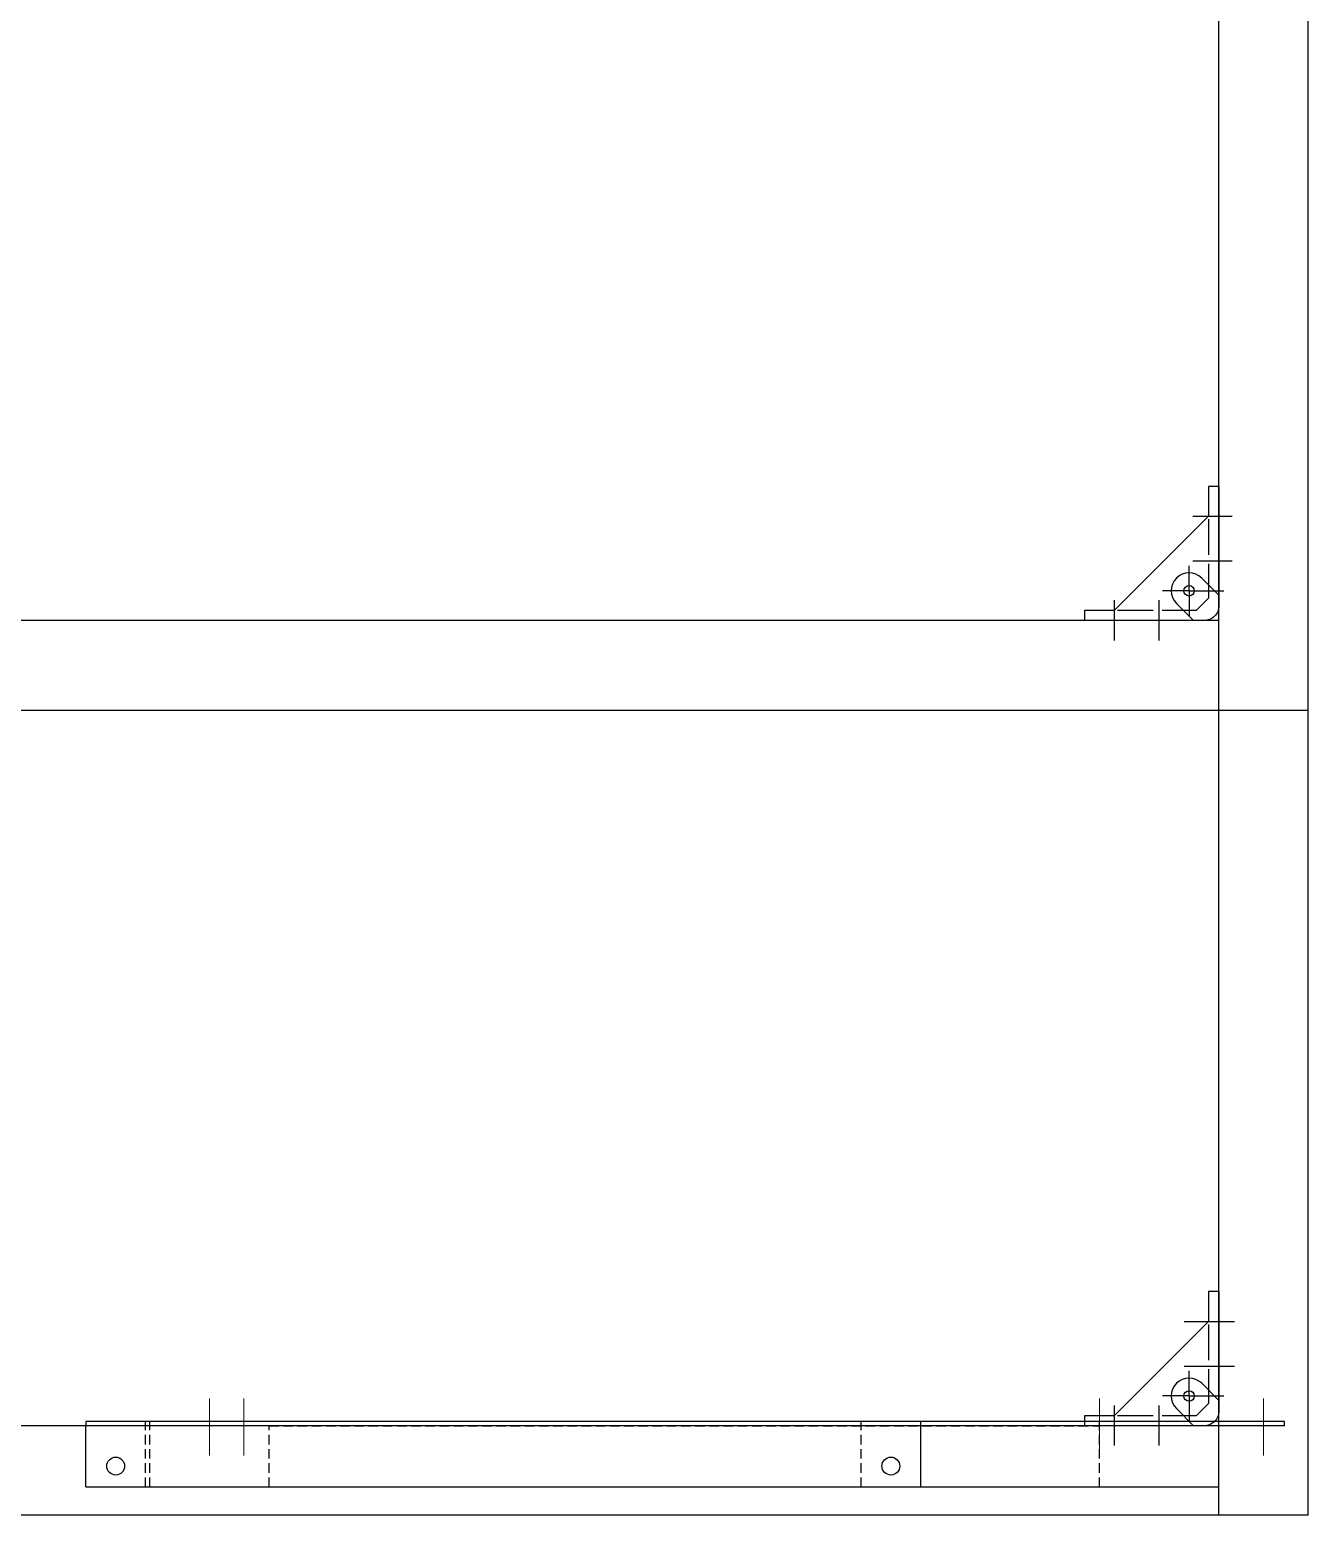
# Model space of a CAD drawing. Header units: millimetres. Extents: x -30327 to 34858, y 4015 to 75103.
# Drawn here: x -11710.4 to -11281.5, y 25686.4 to 26184.5 of the extents above; entities that cross this region are included whole.
import ezdxf

# ---------------------------------------------------------------- set-up
doc = ezdxf.new("R2010")
doc.units = ezdxf.units.MM
for name, pattern in [('ACAD_ISO02W100', [15, 12, -3]), ('CENTER2', [28.575, 19.05, -3.175, 3.175, -3.175]), ('HIDDEN2', [4.7625, 3.175, -1.5875])]:
    doc.linetypes.add(name, pattern=pattern)
doc.layers.add('cen', color=1, linetype='CENTER2', lineweight=9)
for name, color, linetype in [('green', 3, 'ACAD_ISO02W100'), ('hidden', 3, 'HIDDEN2'), ('red', 1, 'CENTER2'), ('yellow', 2, 'Continuous')]:
    doc.layers.add(name, color=color, linetype=linetype)

# ---------------------------------------------------------------- blocks, each defined once
blk = doc.blocks.new('44444444')
for p, q in [((-17437.48, 7299.84), (-17433.98, 7299.84)), ((-17433.98, 7299.84), (-17433.98, 7289.84)), ((-17402.48, 7258.34), (-17433.98, 7289.84)), ((-17437.48, 7263.33), (-17431.73, 7269.08)), ((-17437.48, 7263.33), (-17431.73, 7269.08)), ((-17429, 7254.84), (-17423.24, 7260.6)), ((-17429, 7254.84), (-17423.24, 7260.6)), ((-17392.48, 7258.34), (-17402.48, 7258.34)), ((-17392.48, 7254.84), (-17392.48, 7258.34))]:
    blk.add_line(p, q)
for points in [[(-17392.48, 7254.84), (-17432.48, 7254.84, -0.414214), (-17437.48, 7259.84), (-17437.48, 7299.84)], [(-17396.98, 7254.84), (-17432.48, 7254.84, -0.414214), (-17437.48, 7259.84), (-17437.48, 7295.34)]]:
    blk.add_lwpolyline(points, format="xyb")
blk.add_lwpolyline([(-17396.98, 7258.34), (-17402.49, 7258.34)])
blk.add_circle((-17427.48, 7264.84), 1.75)
blk.add_circle((-17427.48, 7264.84), 1.75)
blk.add_arc((-17427.48, 7264.84), 6, 315, 135)
blk.add_arc((-17427.48, 7264.84), 6, 315, 135)
at = {"layer": 'green'}
for p, q in [((-17433.98, 7288.84), (-17433.98, 7262.34)), ((-17433.98, 7288.84), (-17433.98, 7262.34)), ((-17429.98, 7258.34), (-17433.98, 7262.34)), ((-17429.98, 7258.34), (-17433.98, 7262.34)), ((-17403.48, 7258.34), (-17429.98, 7258.34)), ((-17403.48, 7258.34), (-17429.98, 7258.34))]:
    blk.add_line(p, q, dxfattribs=at)
at = {"layer": 'red'}
for p, q in [((-17444.11, 7289.84), (-17430.68, 7289.84)), ((-17444.11, 7274.84), (-17430.68, 7274.84)), ((-17444.11, 7274.84), (-17430.68, 7274.84)), ((-17427.48, 7264.84), (-17427.48, 7273.72)), ((-17427.48, 7264.84), (-17427.48, 7273.72)), ((-17427.48, 7264.84), (-17435.98, 7264.83)), ((-17427.48, 7264.84), (-17435.98, 7264.83)), ((-17427.48, 7264.84), (-17419.07, 7264.84)), ((-17427.48, 7264.84), (-17427.48, 7253.18)), ((-17427.48, 7264.84), (-17419.07, 7264.84)), ((-17427.48, 7264.84), (-17427.48, 7253.18))]:
    blk.add_line(p, q, dxfattribs=at)
blk = doc.blocks.new('JTHHYEGTD')
for p, q in [((6645.46, 12177.1), (6243.46, 12177.1)), ((6243.46, 12177.1), (6243.46, 12175.6)), ((6243.46, 12155.1), (6243.46, 12175.6)), ((6523.46, 12155.1), (6523.46, 12177.1)), ((6645.46, 12175.6), (6583.46, 12175.6)), ((6623.46, 12155.1), (6623.46, 12175.6)), ((6645.46, 12175.6), (6645.46, 12177.1)), ((6243.46, 12155.1), (6623.46, 12155.1))]:
    blk.add_line(p, q)
for centre in [(6253.46, 12162.1), (6513.46, 12162.1)]:
    blk.add_circle(centre, 3)
at = {"layer": 'cen'}
for p, q in [((6284.96, 12165.66), (6284.96, 12186.55)), ((6296.46, 12165.66), (6296.46, 12186.55)), ((6583.46, 12165.66), (6583.46, 12186.55)), ((6638.46, 12165.66), (6638.46, 12186.55))]:
    blk.add_line(p, q, dxfattribs=at)
at = {"layer": 'hidden'}
for p, q in [((6263.46, 12155.1), (6263.46, 12177.1)), ((6264.96, 12155.1), (6264.96, 12177.1)), ((6304.96, 12175.6), (6264.96, 12175.6)), ((6304.96, 12155.1), (6304.96, 12175.6)), ((6304.96, 12175.6), (6583.46, 12175.6)), ((6503.46, 12155.1), (6503.46, 12177.1)), ((6583.46, 12155.1), (6583.46, 12177.1))]:
    blk.add_line(p, q, dxfattribs=at)

msp = doc.modelspace()

# ---------------------------------------------------------------- linework, layer by layer
for p, q in [((-11311.5446, 25956.4029), (-11311.5446, 26870.4029)), ((-11281.5446, 25956.4029), (-11281.5446, 26870.4029)), ((-11311.5446, 25986.4029), (-12470.5446, 25986.4029)), ((-12500.5446, 25956.4029), (-11281.5446, 25956.4029)), ((-11311.5446, 25686.4214), (-11311.5446, 25956.4029)), ((-11281.5446, 25686.4214), (-11281.5446, 25956.4029)), ((-11311.5446, 25716.4214), (-12470.5446, 25716.4214)), ((-11281.5446, 25686.4214), (-12500.5446, 25686.4214))]:
    msp.add_line(p, q)
at = {"layer": 'red'}
for p, q in [((-11320.2296, 26021.4029), (-11307.0916, 26021.4029)), ((-11320.2296, 26006.4029), (-11307.0916, 26006.4029)), ((-11323.208, 25751.4177), (-11306.2409, 25751.4177)), ((-11323.208, 25736.4177), (-11306.2409, 25736.4177))]:
    msp.add_line(p, q, dxfattribs=at)

# ---------------------------------------------------------------- block references
at = {"rotation": 90}
for p in [(-4056.7029, 43423.8875), (-4056.7029, 43153.9061)]:
    msp.add_blockref('44444444', p, dxfattribs=at)
at = {"layer": 'yellow'}
msp.add_blockref('JTHHYEGTD', (-17935.0022, 13540.818), dxfattribs=at)

doc.saveas('drawing.dxf')
